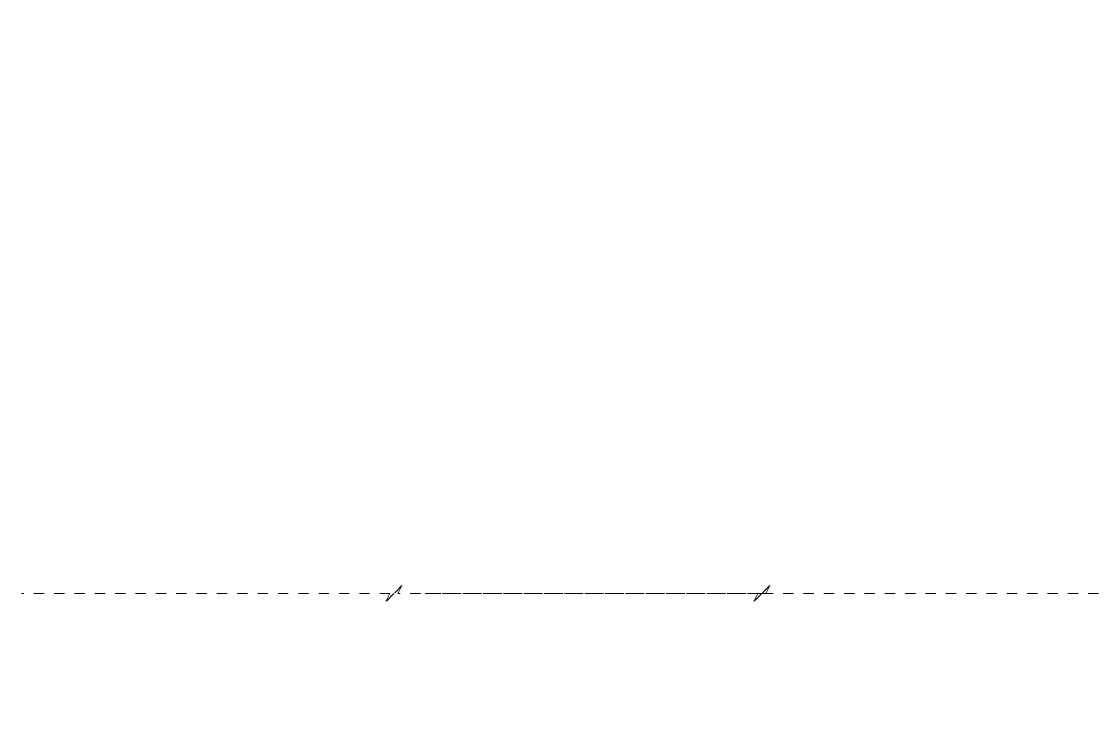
# Model space of a CAD drawing. Header units: inches. Extents: x 0 to 13, y -63732 to 63746.
# Drawn here: x 2.24 to 12.83, y 8.02 to 14.88 of the extents above; entities that cross this region are included whole.
import ezdxf

# ---------------------------------------------------------------- set-up
doc = ezdxf.new("R2010")
doc.units = ezdxf.units.IN
doc.header["$MEASUREMENT"] = 0
doc.linetypes.add('HIDDEN', pattern=[0.075, 0.05, -0.025])
doc.layers.add('FORMAT', color=7, linetype='Continuous')
doc.styles.add('SLDTEXTSTYLE0', font='TXT', dxfattribs={"width": 0.75})
doc.dimstyles.new('SLDDIMSTYLE9', dxfattribs={"dimtxt": 0.07874, "dimasz": 0.13, "dimexe": 0, "dimexo": 0.0625, "dimgap": 0.019685, "dimtad": 0, "dimtih": 1, "dimtoh": 1, "dimdec": 4, "dimlfac": 0.022239, "dimzin": 12, "dimdsep": 46, "dimtxsty": 'SLDTEXTSTYLE0', "dimsah": 1, "dimcen": 0.09, "dimadec": 1, "dimazin": 3, "dimtfac": 1, "dimtdec": 1, "dimtofl": 0, "dimtmove": 0, "dimatfit": 3, "dimfxl": 0, "dimfrac": 2, "dimtolj": 1, "dimtzin": 12, "dimarcsym": 0})

# ---------------------------------------------------------------- blocks, each defined once
blk = doc.blocks.new('_D_11')
at = {"layer": 'FORMAT'}
for start, end in [(89.3918, 105), (75, 87.7482)]:
    blk.add_arc((5.906, 1.615), 5.522, start, end, dxfattribs=at)
for points in [[(4.476, 6.949), (4.609, 6.954), (4.595, 7.009)], [(7.335, 6.949), (7.216, 7.009), (7.202, 6.954)]]:
    blk.add_solid(points, dxfattribs=at)
at = {"layer": 'FORMAT', "insert": (5.964, 7.175), "char_height": 0.0787, "attachment_point": 1, "style": 'SLDTEXTSTYLE0'}
blk.add_mtext('30°', dxfattribs=at)

msp = doc.modelspace()

# ---------------------------------------------------------------- linework, layer by layer
at = {"color": 7, "linetype": 'HIDDEN', "lineweight": 18}
for p, q in [((5.98425, 9.33071), (5.90551, 9.25197)), ((5.94488, 9.25197), (5.98425, 9.33071)), ((9.6027, 9.33071), (9.52396, 9.25197)), ((9.56333, 9.25197), (9.6027, 9.33071)), ((5.86614, 9.25197), (2.24394, 9.25197)), ((5.90551, 9.25197), (5.82677, 9.17323)), ((5.82677, 9.17323), (5.86614, 9.25197)), ((9.56709, 9.25197), (5.94488, 9.25197)), ((9.48459, 9.25197), (6.21312, 9.25197)), ((9.52396, 9.25197), (9.44522, 9.17323)), ((9.44522, 9.17323), (9.48459, 9.25197)), ((12.8348, 9.25197), (9.56333, 9.25197))]:
    msp.add_line(p, q, dxfattribs=at)

# ---------------------------------------------------------------- dimensions: what is measured, and where the dimension line sits
at = {"layer": 'FORMAT'}
dim = msp.add_angular_dim_2l(base=(6.73375, 7.07508), line1=((6.79134, 4.92126), (9.45979, 14.88005)), line2=((2.35123, 14.88005), (5.01968, 4.92126)), dimstyle='SLDDIMSTYLE9', dxfattribs=at)
dim.commit()
dim.dimension.update_dxf_attribs({"geometry": '_D_11', "text_midpoint": (6.04331, 7.13583), "dimtype": 162})

doc.saveas('drawing.dxf')
